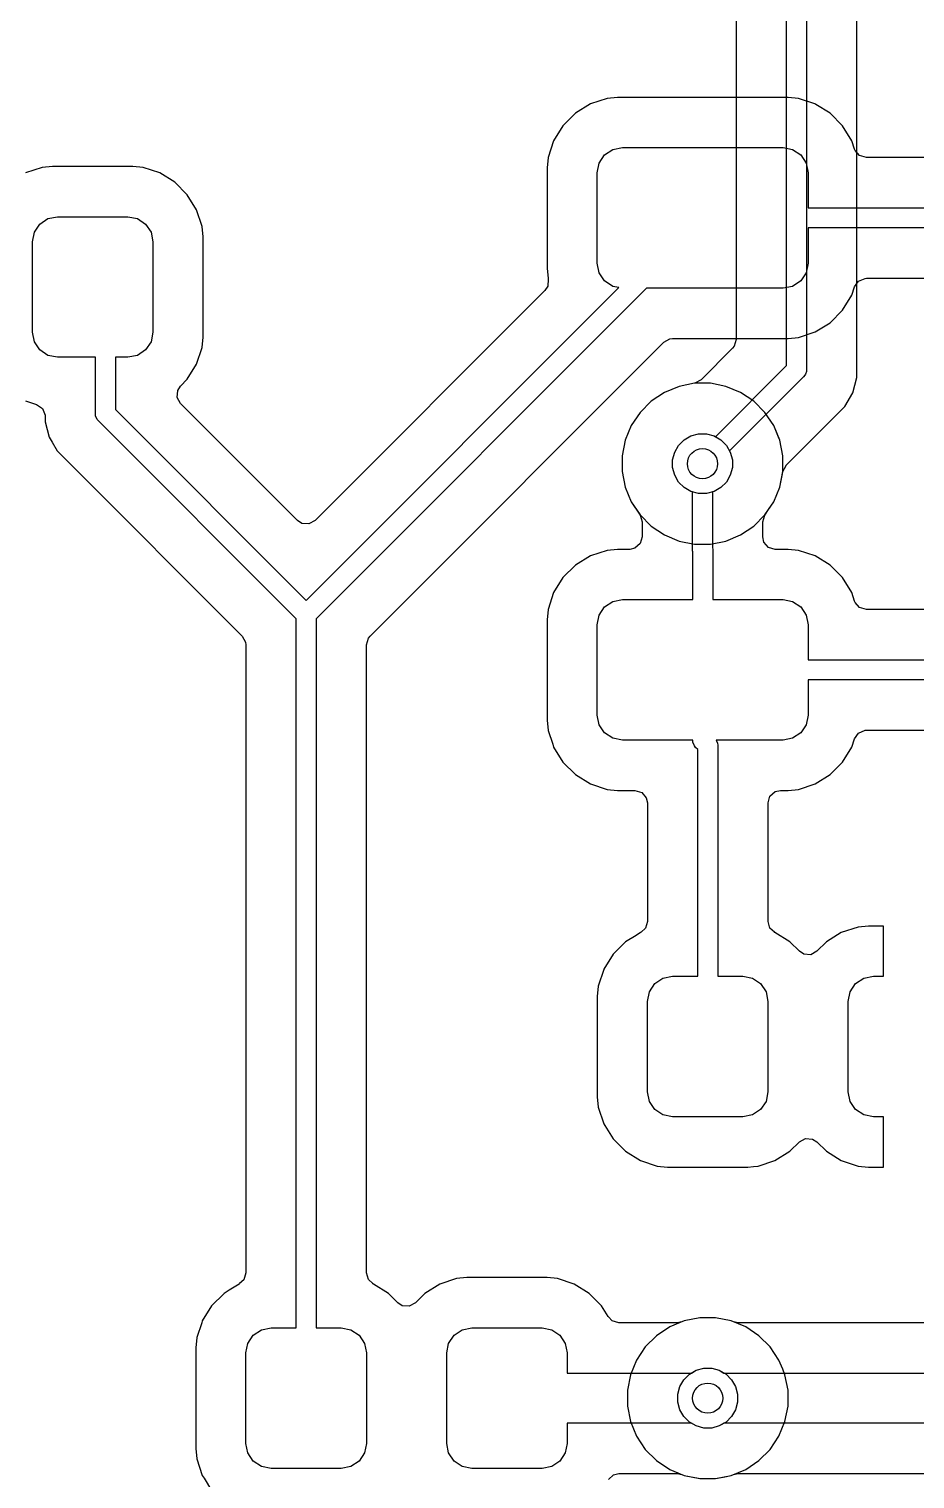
# Model space of a CAD drawing. Header units: inches. Extents: x 6.57 to 9.79, y -8.72 to -3.17.
# Drawn here: x 6.939 to 7.286, y -7.473 to -6.904 of the extents above; entities that cross this region are included whole.
import ezdxf

# ---------------------------------------------------------------- set-up
doc = ezdxf.new("R2010")
doc.units = ezdxf.units.IN
doc.header["$MEASUREMENT"] = 0
doc.layers.add('In1.Cu', color=91, linetype='CONTINUOUS', true_color=0x7fc87f)

msp = doc.modelspace()

# ---------------------------------------------------------------- linework, layer by layer
at = {"layer": 'In1.Cu', "linetype": 'CONTINUOUS'}
for p, q in [((7.23563, -7.03615), (7.23563, -6.75232)), ((7.24351, -6.75232), (7.24351, -7.03778)), ((7.21593, -6.76408), (7.21593, -7.02597)), ((7.26321, -7.0409), (7.26321, -6.76408)), ((7.15869, -6.93367), (7.15281, -6.93729)), ((7.16524, -6.9315), (7.15869, -6.93367)), ((7.15869, -6.93367), (7.15869, -6.93367)), ((7.16929, -6.93108), (7.16524, -6.9315)), ((7.16524, -6.9315), (7.16524, -6.9315)), ((7.23622, -6.93108), (7.16929, -6.93108)), ((7.16929, -6.93108), (7.16929, -6.93108)), ((7.24027, -6.9315), (7.23622, -6.93108)), ((7.24677, -6.93365), (7.24027, -6.9315)), ((7.24027, -6.9315), (7.24027, -6.9315)), ((7.24682, -6.93367), (7.24677, -6.93365)), ((7.24718, -6.93389), (7.24682, -6.93367)), ((7.24682, -6.93367), (7.24682, -6.93367)), ((7.15281, -6.93729), (7.14792, -6.94218)), ((7.2527, -6.93729), (7.24718, -6.93389)), ((7.25759, -6.94218), (7.2527, -6.93729)), ((7.14792, -6.94218), (7.1443, -6.94806)), ((7.26121, -6.94806), (7.25759, -6.94218)), ((7.1443, -6.94806), (7.14213, -6.95461)), ((7.1443, -6.94806), (7.1443, -6.94806)), ((7.16749, -6.95154), (7.17126, -6.95079)), ((7.17126, -6.95079), (7.23425, -6.95079)), ((7.23425, -6.95079), (7.23802, -6.95154)), ((7.26231, -6.95136), (7.26121, -6.94806)), ((7.14213, -6.95461), (7.14171, -6.95866)), ((7.14213, -6.95461), (7.14213, -6.95461)), ((7.14213, -6.95461), (7.14213, -6.95461)), ((7.16217, -6.95686), (7.1643, -6.95367)), ((7.1643, -6.95367), (7.16749, -6.95154)), ((7.23802, -6.95154), (7.24121, -6.95367)), ((7.24121, -6.95367), (7.24335, -6.95686)), ((7.2625, -6.95185), (7.26231, -6.95136)), ((7.2643, -6.95393), (7.2625, -6.95185)), ((7.26694, -6.9547), (7.2643, -6.95393)), ((7.49684, -6.9547), (7.26694, -6.9547)), ((6.94371, -6.95856), (6.93715, -6.96073)), ((6.94776, -6.95815), (6.94371, -6.95856)), ((6.94371, -6.95856), (6.94371, -6.95856)), ((6.97925, -6.95815), (6.94776, -6.95815)), ((6.94776, -6.95815), (6.94776, -6.95815)), ((6.9833, -6.95856), (6.97925, -6.95815)), ((6.98986, -6.96073), (6.9833, -6.95856)), ((6.9833, -6.95856), (6.9833, -6.95856)), ((6.99574, -6.96436), (6.98986, -6.96073)), ((7.14171, -6.95866), (7.14171, -6.99803)), ((7.16142, -6.96063), (7.16217, -6.95686)), ((7.16142, -6.99606), (7.16142, -6.96063)), ((7.24335, -6.95686), (7.24409, -6.96063)), ((7.24409, -6.96063), (7.24409, -6.97441)), ((7.00062, -6.96924), (6.99574, -6.96436)), ((7.00425, -6.97512), (7.00062, -6.96924)), ((6.94277, -6.98073), (6.94596, -6.9786)), ((6.94596, -6.9786), (6.94973, -6.97785)), ((6.94973, -6.97785), (6.97729, -6.97785)), ((6.97729, -6.97785), (6.98105, -6.9786)), ((6.98105, -6.9786), (6.98425, -6.98073)), ((7.00642, -6.98168), (7.00425, -6.97512)), ((7.24409, -6.97441), (7.51969, -6.97441)), ((6.93988, -6.98769), (6.94063, -6.98393)), ((6.94063, -6.98393), (6.94277, -6.98073)), ((6.98425, -6.98073), (6.98638, -6.98393)), ((6.98638, -6.98393), (6.98713, -6.98769)), ((7.00683, -6.98573), (7.00642, -6.98168)), ((7.51969, -6.98228), (7.24409, -6.98228)), ((7.24409, -6.98228), (7.24409, -6.99606)), ((6.93988, -7.02313), (6.93988, -6.98769)), ((6.98713, -6.98769), (6.98713, -7.02313)), ((7.00683, -7.0251), (7.00683, -6.98573)), ((7.16217, -6.99983), (7.16142, -6.99606)), ((7.24409, -6.99606), (7.24335, -6.99983)), ((7.14171, -6.99803), (7.14171, -6.99803)), ((7.14171, -6.99803), (7.14213, -7.00208)), ((7.1643, -7.00302), (7.16217, -6.99983)), ((7.24335, -6.99983), (7.24121, -7.00302)), ((7.26387, -7.00307), (7.26641, -7.00202)), ((7.26641, -7.00202), (7.26694, -7.00199)), ((7.26694, -7.00199), (7.49684, -7.00199)), ((7.04724, -7.12829), (7.1699, -7.00563)), ((7.14086, -7.00681), (7.0507, -7.09697)), ((7.18076, -7.00591), (7.05118, -7.13549)), ((7.14198, -7.00508), (7.14086, -7.00681)), ((7.14218, -7.00234), (7.14198, -7.00508)), ((7.14213, -7.00208), (7.14218, -7.00234)), ((7.16749, -7.00516), (7.1643, -7.00302)), ((7.1699, -7.00563), (7.16749, -7.00516)), ((7.23425, -7.00591), (7.18076, -7.00591)), ((7.23802, -7.00516), (7.23425, -7.00591)), ((7.24121, -7.00302), (7.23802, -7.00516)), ((7.26121, -7.00864), (7.26231, -7.00533)), ((7.26231, -7.00533), (7.26387, -7.00307)), ((7.25759, -7.01451), (7.26121, -7.00864)), ((7.2527, -7.0194), (7.25759, -7.01451)), ((6.94063, -7.02689), (6.93988, -7.02313)), ((6.98713, -7.02313), (6.98638, -7.02689)), ((7.24027, -7.0252), (7.24682, -7.02302)), ((7.24682, -7.02302), (7.2527, -7.0194)), ((6.94277, -7.03009), (6.94063, -7.02689)), ((6.94596, -7.03222), (6.94277, -7.03009)), ((6.98425, -7.03009), (6.98105, -7.03222)), ((6.98638, -7.02689), (6.98425, -7.03009)), ((7.00425, -7.0357), (7.00642, -7.02914)), ((7.00642, -7.02914), (7.00683, -7.0251)), ((7.07871, -7.13583), (7.1875, -7.02704)), ((7.1875, -7.02704), (7.18991, -7.02572)), ((7.18991, -7.02572), (7.19095, -7.02561)), ((7.19095, -7.02561), (7.23622, -7.02561)), ((7.2145, -7.02942), (7.20209, -7.04183)), ((7.21515, -7.02861), (7.2145, -7.02942)), ((7.21593, -7.02597), (7.21515, -7.02861)), ((7.23622, -7.02561), (7.24027, -7.0252)), ((7.23622, -7.02561), (7.23622, -7.02561)), ((6.94973, -7.03297), (6.94596, -7.03222)), ((6.96457, -7.03297), (6.94973, -7.03297)), ((6.96457, -7.05512), (6.96457, -7.03297)), ((6.97729, -7.03297), (6.97244, -7.03297)), ((6.97244, -7.03297), (6.97244, -7.05349)), ((6.98105, -7.03222), (6.97729, -7.03297)), ((7.00062, -7.04158), (7.00425, -7.0357)), ((6.99796, -7.04424), (7.00062, -7.04158)), ((7.20771, -7.06408), (7.23563, -7.03615)), ((7.24235, -7.04057), (7.21328, -7.06964)), ((7.24284, -7.03997), (7.24235, -7.04057)), ((7.24302, -7.03956), (7.24284, -7.03997)), ((7.24343, -7.03855), (7.24302, -7.03956)), ((7.24351, -7.03778), (7.24343, -7.03855)), ((7.2616, -7.04691), (7.26321, -7.0409)), ((6.99664, -7.04873), (6.99684, -7.04598)), ((6.99684, -7.04598), (6.99796, -7.04424)), ((7.18774, -7.04676), (7.18258, -7.05021)), ((7.18774, -7.04676), (7.18258, -7.05021)), ((7.18774, -7.04676), (7.18258, -7.05021)), ((7.18774, -7.04676), (7.18258, -7.05021)), ((7.19347, -7.04438), (7.18774, -7.04676)), ((7.19347, -7.04438), (7.18774, -7.04676)), ((7.19347, -7.04438), (7.18774, -7.04676)), ((7.19347, -7.04438), (7.18774, -7.04676)), ((7.18774, -7.04676), (7.18774, -7.04676)), ((7.18774, -7.04676), (7.18774, -7.04676)), ((7.18774, -7.04676), (7.18774, -7.04676)), ((7.18774, -7.04676), (7.18774, -7.04676)), ((7.19348, -7.04438), (7.19347, -7.04438)), ((7.19348, -7.04438), (7.19347, -7.04438)), ((7.19348, -7.04438), (7.19347, -7.04438)), ((7.19348, -7.04438), (7.19347, -7.04438)), ((7.19959, -7.04316), (7.19348, -7.04438)), ((7.19956, -7.04317), (7.19348, -7.04438)), ((7.19956, -7.04317), (7.19348, -7.04438)), ((7.19956, -7.04317), (7.19348, -7.04438)), ((7.20577, -7.04317), (7.19956, -7.04317)), ((7.19956, -7.04317), (7.19956, -7.04317)), ((7.20577, -7.04317), (7.19956, -7.04317)), ((7.19956, -7.04317), (7.19956, -7.04317)), ((7.20577, -7.04317), (7.19956, -7.04317)), ((7.19956, -7.04317), (7.19956, -7.04317)), ((7.19968, -7.04315), (7.19959, -7.04316)), ((7.20209, -7.04183), (7.19968, -7.04315)), ((7.21186, -7.04438), (7.20577, -7.04317)), ((7.20577, -7.04317), (7.20577, -7.04317)), ((7.21186, -7.04438), (7.20577, -7.04317)), ((7.20577, -7.04317), (7.20577, -7.04317)), ((7.21186, -7.04438), (7.20577, -7.04317)), ((7.20577, -7.04317), (7.20577, -7.04317)), ((7.2176, -7.04676), (7.21186, -7.04438)), ((7.21186, -7.04438), (7.21186, -7.04438)), ((7.2176, -7.04676), (7.21186, -7.04438)), ((7.21186, -7.04438), (7.21186, -7.04438)), ((7.2176, -7.04676), (7.21186, -7.04438)), ((7.21186, -7.04438), (7.21186, -7.04438)), ((7.22276, -7.05021), (7.2176, -7.04676)), ((7.2176, -7.04676), (7.2176, -7.04676)), ((7.22276, -7.05021), (7.2176, -7.04676)), ((7.2176, -7.04676), (7.2176, -7.04676)), ((7.22276, -7.05021), (7.2176, -7.04676)), ((7.2176, -7.04676), (7.2176, -7.04676)), ((7.25849, -7.0523), (7.2616, -7.04691)), ((6.93715, -7.05009), (6.94152, -7.05153)), ((6.94152, -7.05153), (6.94378, -7.0531)), ((6.94378, -7.0531), (6.94483, -7.05564)), ((6.99796, -7.05114), (6.99664, -7.04873)), ((7.04379, -7.09697), (6.99796, -7.05114)), ((7.18258, -7.05021), (7.17819, -7.0546)), ((7.18258, -7.05021), (7.17819, -7.0546)), ((7.18258, -7.05021), (7.17819, -7.0546)), ((7.18258, -7.05021), (7.17819, -7.0546)), ((7.18258, -7.05021), (7.18258, -7.05021)), ((7.18258, -7.05021), (7.18258, -7.05021)), ((7.18258, -7.05021), (7.18258, -7.05021)), ((7.18258, -7.05021), (7.18258, -7.05021)), ((7.22715, -7.0546), (7.22276, -7.05021)), ((7.22276, -7.05021), (7.22276, -7.05021)), ((7.22715, -7.0546), (7.22276, -7.05021)), ((7.22276, -7.05021), (7.22276, -7.05021)), ((7.22715, -7.0546), (7.22276, -7.05021)), ((7.22276, -7.05021), (7.22276, -7.05021)), ((7.25409, -7.0567), (7.25849, -7.0523)), ((6.94483, -7.05564), (6.94486, -7.05617)), ((6.94486, -7.05617), (6.94486, -7.05823)), ((6.94486, -7.05823), (6.94486, -7.05823)), ((6.94486, -7.05823), (6.94647, -7.06424)), ((6.96464, -7.05589), (6.96457, -7.05512)), ((6.96523, -7.05731), (6.96464, -7.05589)), ((6.96572, -7.0579), (6.96523, -7.05731)), ((7.04331, -7.13549), (6.96572, -7.0579)), ((6.97244, -7.05349), (7.04724, -7.12829)), ((7.17819, -7.0546), (7.17474, -7.05976)), ((7.17819, -7.0546), (7.17474, -7.05976)), ((7.17819, -7.0546), (7.17474, -7.05976)), ((7.17819, -7.0546), (7.17474, -7.05976)), ((7.17819, -7.0546), (7.17819, -7.0546)), ((7.17819, -7.0546), (7.17819, -7.0546)), ((7.17819, -7.0546), (7.17819, -7.0546)), ((7.17819, -7.0546), (7.17819, -7.0546)), ((7.2306, -7.05976), (7.22715, -7.0546)), ((7.22715, -7.0546), (7.22715, -7.0546)), ((7.2306, -7.05976), (7.22715, -7.0546)), ((7.22715, -7.0546), (7.22715, -7.0546)), ((7.2306, -7.05976), (7.22715, -7.0546)), ((7.22715, -7.0546), (7.22715, -7.0546)), ((7.23552, -7.07526), (7.25368, -7.0571)), ((7.25368, -7.0571), (7.25409, -7.0567)), ((7.25368, -7.0571), (7.25368, -7.0571)), ((7.25409, -7.0567), (7.25409, -7.0567)), ((6.94647, -7.06424), (6.94761, -7.06622)), ((7.17474, -7.05976), (7.17236, -7.06549)), ((7.17474, -7.05976), (7.17236, -7.06549)), ((7.17474, -7.05976), (7.17236, -7.06549)), ((7.17474, -7.05976), (7.17236, -7.06549)), ((7.17474, -7.05976), (7.17474, -7.05976)), ((7.17474, -7.05976), (7.17474, -7.05976)), ((7.17474, -7.05976), (7.17474, -7.05976)), ((7.17474, -7.05976), (7.17474, -7.05976)), ((7.19548, -7.06532), (7.19815, -7.06377)), ((7.19548, -7.06532), (7.19815, -7.06377)), ((7.19548, -7.06532), (7.19815, -7.06377)), ((7.19548, -7.06532), (7.19815, -7.06377)), ((7.19815, -7.06377), (7.20113, -7.06298)), ((7.19815, -7.06377), (7.20113, -7.06298)), ((7.19815, -7.06377), (7.20113, -7.06298)), ((7.19815, -7.06377), (7.20113, -7.06298)), ((7.20113, -7.06298), (7.20421, -7.06298)), ((7.20113, -7.06298), (7.20421, -7.06298)), ((7.20113, -7.06298), (7.20421, -7.06298)), ((7.20113, -7.06298), (7.20421, -7.06298)), ((7.20421, -7.06298), (7.20719, -7.06377)), ((7.20421, -7.06298), (7.20719, -7.06377)), ((7.20421, -7.06298), (7.20719, -7.06377)), ((7.20421, -7.06298), (7.20719, -7.06377)), ((7.20719, -7.06377), (7.20986, -7.06532)), ((7.20719, -7.06377), (7.20771, -7.06408)), ((7.20719, -7.06377), (7.20986, -7.06532)), ((7.20719, -7.06377), (7.20986, -7.06532)), ((7.23297, -7.06549), (7.2306, -7.05976)), ((7.2306, -7.05976), (7.2306, -7.05976)), ((7.23297, -7.06549), (7.2306, -7.05976)), ((7.2306, -7.05976), (7.2306, -7.05976)), ((7.23245, -7.06424), (7.2306, -7.05976)), ((7.2306, -7.05976), (7.2306, -7.05976)), ((7.23297, -7.06549), (7.23245, -7.06424)), ((6.94761, -7.06622), (6.94761, -7.06622)), ((6.94761, -7.06622), (6.94761, -7.06622)), ((6.94761, -7.06622), (6.94959, -7.06963)), ((6.94959, -7.06963), (6.94959, -7.06963)), ((6.94959, -7.06963), (6.95427, -7.07431)), ((7.17236, -7.06549), (7.17115, -7.07158)), ((7.17236, -7.06549), (7.17115, -7.07158)), ((7.17236, -7.06549), (7.17115, -7.07158)), ((7.17236, -7.06549), (7.17115, -7.07158)), ((7.17236, -7.06549), (7.17236, -7.06549)), ((7.17236, -7.06549), (7.17236, -7.06549)), ((7.17236, -7.06549), (7.17236, -7.06549)), ((7.17236, -7.06549), (7.17236, -7.06549)), ((7.19096, -7.07314), (7.19176, -7.07017)), ((7.19096, -7.07314), (7.19176, -7.07017)), ((7.19096, -7.07314), (7.19176, -7.07017)), ((7.19096, -7.07314), (7.19176, -7.07017)), ((7.19176, -7.07017), (7.1933, -7.0675)), ((7.19176, -7.07017), (7.1933, -7.0675)), ((7.19176, -7.07017), (7.1933, -7.0675)), ((7.19176, -7.07017), (7.1933, -7.0675)), ((7.1933, -7.0675), (7.19548, -7.06532)), ((7.1933, -7.0675), (7.19548, -7.06532)), ((7.1933, -7.0675), (7.19548, -7.06532)), ((7.1933, -7.0675), (7.19548, -7.06532)), ((7.20986, -7.06532), (7.21204, -7.0675)), ((7.20986, -7.06532), (7.21204, -7.0675)), ((7.20986, -7.06532), (7.21204, -7.0675)), ((7.21204, -7.0675), (7.21358, -7.07017)), ((7.21204, -7.0675), (7.21358, -7.07017)), ((7.21204, -7.0675), (7.21358, -7.07017)), ((7.21328, -7.06964), (7.21358, -7.07017)), ((7.21358, -7.07017), (7.21438, -7.07314)), ((7.21358, -7.07017), (7.21438, -7.07314)), ((7.21358, -7.07017), (7.21438, -7.07314)), ((7.21358, -7.07017), (7.21438, -7.07314)), ((7.23418, -7.07158), (7.23297, -7.06549)), ((7.23297, -7.06549), (7.23297, -7.06549)), ((7.23297, -7.06549), (7.23297, -7.06549)), ((7.23418, -7.07158), (7.23297, -7.06549)), ((7.23297, -7.06549), (7.23297, -7.06549)), ((7.23297, -7.06549), (7.23297, -7.06549)), ((7.23418, -7.07158), (7.23297, -7.06549)), ((6.95427, -7.07431), (6.95427, -7.07431)), ((6.95427, -7.07431), (7.02217, -7.14222)), ((7.17115, -7.07158), (7.17115, -7.07779)), ((7.17115, -7.07158), (7.17115, -7.07779)), ((7.17115, -7.07158), (7.17115, -7.07779)), ((7.17115, -7.07158), (7.17115, -7.07779)), ((7.19096, -7.07623), (7.19096, -7.07314)), ((7.19096, -7.07623), (7.19096, -7.07314)), ((7.19096, -7.07623), (7.19096, -7.07314)), ((7.19096, -7.07623), (7.19096, -7.07314)), ((7.21438, -7.07314), (7.21438, -7.07623)), ((7.21438, -7.07314), (7.21438, -7.07623)), ((7.21438, -7.07314), (7.21438, -7.07623)), ((7.21438, -7.07314), (7.21438, -7.07623)), ((7.23418, -7.07779), (7.23418, -7.07158)), ((7.23418, -7.07158), (7.23418, -7.07158)), ((7.23418, -7.07158), (7.23418, -7.07158)), ((7.23418, -7.07779), (7.23418, -7.07158)), ((7.23418, -7.07158), (7.23418, -7.07158)), ((7.23418, -7.07158), (7.23418, -7.07158)), ((7.23418, -7.07779), (7.23418, -7.07158)), ((7.23418, -7.07158), (7.23418, -7.07158)), ((7.23418, -7.07158), (7.23418, -7.07158)), ((7.23419, -7.07776), (7.23546, -7.07532)), ((7.23546, -7.07532), (7.23552, -7.07526)), ((7.17115, -7.07779), (7.17236, -7.08388)), ((7.17115, -7.07779), (7.17236, -7.08388)), ((7.17115, -7.07779), (7.17236, -7.08388)), ((7.17115, -7.07779), (7.17236, -7.08388)), ((7.19176, -7.07921), (7.19096, -7.07623)), ((7.19176, -7.07921), (7.19096, -7.07623)), ((7.19176, -7.07921), (7.19096, -7.07623)), ((7.19176, -7.07921), (7.19096, -7.07623)), ((7.1933, -7.08188), (7.19176, -7.07921)), ((7.1933, -7.08188), (7.19176, -7.07921)), ((7.1933, -7.08188), (7.19176, -7.07921)), ((7.1933, -7.08188), (7.19176, -7.07921)), ((7.21358, -7.07921), (7.21204, -7.08188)), ((7.21358, -7.07921), (7.21204, -7.08188)), ((7.21358, -7.07921), (7.21204, -7.08188)), ((7.21358, -7.07921), (7.21204, -7.08188)), ((7.21438, -7.07623), (7.21358, -7.07921)), ((7.21438, -7.07623), (7.21358, -7.07921)), ((7.21438, -7.07623), (7.21358, -7.07921)), ((7.21438, -7.07623), (7.21358, -7.07921)), ((7.23297, -7.08388), (7.23418, -7.07779)), ((7.23297, -7.08388), (7.23418, -7.07779)), ((7.23297, -7.08388), (7.23418, -7.07779)), ((7.23297, -7.08388), (7.23402, -7.07859)), ((7.23402, -7.07859), (7.23419, -7.07776)), ((7.17236, -7.08388), (7.17236, -7.08388)), ((7.17236, -7.08388), (7.17474, -7.08961)), ((7.17236, -7.08388), (7.17236, -7.08388)), ((7.17236, -7.08388), (7.17474, -7.08961)), ((7.17236, -7.08388), (7.17236, -7.08388)), ((7.17236, -7.08388), (7.17474, -7.08961)), ((7.17236, -7.08388), (7.17236, -7.08388)), ((7.17236, -7.08388), (7.17474, -7.08961)), ((7.19548, -7.08406), (7.1933, -7.08188)), ((7.19548, -7.08406), (7.1933, -7.08188)), ((7.19548, -7.08406), (7.1933, -7.08188)), ((7.19548, -7.08406), (7.1933, -7.08188)), ((7.19815, -7.0856), (7.19548, -7.08406)), ((7.19815, -7.0856), (7.19548, -7.08406)), ((7.19815, -7.0856), (7.19548, -7.08406)), ((7.19815, -7.0856), (7.19548, -7.08406)), ((7.20113, -7.0864), (7.19815, -7.0856)), ((7.20113, -7.0864), (7.19815, -7.0856)), ((7.20113, -7.0864), (7.19815, -7.0856)), ((7.19873, -7.08575), (7.19815, -7.0856)), ((7.19873, -7.10818), (7.19873, -7.08575)), ((7.20421, -7.0864), (7.20113, -7.0864)), ((7.20421, -7.0864), (7.20113, -7.0864)), ((7.20421, -7.0864), (7.20113, -7.0864)), ((7.20719, -7.0856), (7.20421, -7.0864)), ((7.20719, -7.0856), (7.20421, -7.0864)), ((7.20719, -7.0856), (7.20421, -7.0864)), ((7.20719, -7.0856), (7.2066, -7.08575)), ((7.2066, -7.08575), (7.2066, -7.10747)), ((7.20986, -7.08406), (7.20719, -7.0856)), ((7.20986, -7.08406), (7.20719, -7.0856)), ((7.20986, -7.08406), (7.20719, -7.0856)), ((7.20986, -7.08406), (7.20719, -7.0856)), ((7.21204, -7.08188), (7.20986, -7.08406)), ((7.21204, -7.08188), (7.20986, -7.08406)), ((7.21204, -7.08188), (7.20986, -7.08406)), ((7.21204, -7.08188), (7.20986, -7.08406)), ((7.2306, -7.08961), (7.23297, -7.08388)), ((7.2306, -7.08961), (7.23297, -7.08388)), ((7.2306, -7.08961), (7.23297, -7.08388)), ((7.2306, -7.08961), (7.23297, -7.08388)), ((7.17474, -7.08961), (7.17474, -7.08961)), ((7.17474, -7.08961), (7.17819, -7.09478)), ((7.17474, -7.08961), (7.17474, -7.08961)), ((7.17474, -7.08961), (7.17819, -7.09478)), ((7.17474, -7.08961), (7.17474, -7.08961)), ((7.17474, -7.08961), (7.17819, -7.09478)), ((7.17474, -7.08961), (7.17474, -7.08961)), ((7.17474, -7.08961), (7.1782, -7.0948)), ((7.22713, -7.0948), (7.22858, -7.09264)), ((7.22715, -7.09478), (7.2306, -7.08961)), ((7.22715, -7.09478), (7.2306, -7.08961)), ((7.22715, -7.09478), (7.2306, -7.08961)), ((7.22858, -7.09264), (7.2306, -7.08961)), ((7.04554, -7.09809), (7.04379, -7.09697)), ((7.04828, -7.09829), (7.04554, -7.09809)), ((7.0507, -7.09697), (7.04828, -7.09829)), ((7.17819, -7.09478), (7.17819, -7.09478)), ((7.17819, -7.09478), (7.18258, -7.09917)), ((7.17819, -7.09478), (7.17819, -7.09478)), ((7.17819, -7.09478), (7.18258, -7.09917)), ((7.17819, -7.09478), (7.17819, -7.09478)), ((7.17819, -7.09478), (7.18258, -7.09917)), ((7.1782, -7.0948), (7.17903, -7.09742)), ((7.17903, -7.09742), (7.17903, -7.09751)), ((7.17903, -7.09751), (7.17903, -7.10337)), ((7.22276, -7.09917), (7.22715, -7.09478)), ((7.22276, -7.09917), (7.22715, -7.09478)), ((7.22276, -7.09917), (7.22715, -7.09478)), ((7.22631, -7.09751), (7.22708, -7.09487)), ((7.22631, -7.10337), (7.22631, -7.09751)), ((7.22708, -7.09487), (7.22713, -7.0948)), ((7.17903, -7.10337), (7.17825, -7.10601)), ((7.18258, -7.09917), (7.18258, -7.09917)), ((7.18258, -7.09917), (7.18774, -7.10261)), ((7.18258, -7.09917), (7.18258, -7.09917)), ((7.18258, -7.09917), (7.18774, -7.10261)), ((7.18258, -7.09917), (7.18258, -7.09917)), ((7.18258, -7.09917), (7.18774, -7.10261)), ((7.18774, -7.10261), (7.18774, -7.10261)), ((7.18774, -7.10261), (7.19347, -7.10499)), ((7.18774, -7.10261), (7.18774, -7.10261)), ((7.18774, -7.10261), (7.19347, -7.10499)), ((7.18774, -7.10261), (7.18774, -7.10261)), ((7.18774, -7.10261), (7.19347, -7.10499)), ((7.21186, -7.10499), (7.2176, -7.10261)), ((7.21186, -7.10499), (7.2176, -7.10261)), ((7.21186, -7.10499), (7.2176, -7.10261)), ((7.2176, -7.10261), (7.22276, -7.09917)), ((7.2176, -7.10261), (7.22276, -7.09917)), ((7.2176, -7.10261), (7.22276, -7.09917)), ((7.22675, -7.10539), (7.22631, -7.10337)), ((7.16524, -7.10866), (7.15869, -7.11083)), ((7.16929, -7.10825), (7.16524, -7.10866)), ((7.16524, -7.10866), (7.16524, -7.10866)), ((7.17414, -7.10825), (7.16929, -7.10825)), ((7.16929, -7.10825), (7.16929, -7.10825)), ((7.17617, -7.10781), (7.17414, -7.10825)), ((7.17825, -7.10601), (7.17617, -7.10781)), ((7.19347, -7.10499), (7.19347, -7.10499)), ((7.19347, -7.10499), (7.19956, -7.1062)), ((7.19347, -7.10499), (7.19347, -7.10499)), ((7.19347, -7.10499), (7.19956, -7.1062)), ((7.19347, -7.10499), (7.19347, -7.10499)), ((7.19347, -7.10499), (7.19956, -7.1062)), ((7.19881, -7.10895), (7.19873, -7.10818)), ((7.19882, -7.10898), (7.19881, -7.10895)), ((7.19882, -7.12795), (7.19882, -7.10898)), ((7.19956, -7.1062), (7.19956, -7.1062)), ((7.19956, -7.1062), (7.19956, -7.1062)), ((7.19956, -7.1062), (7.20577, -7.1062)), ((7.19956, -7.1062), (7.19956, -7.1062)), ((7.19956, -7.1062), (7.19956, -7.1062)), ((7.19956, -7.1062), (7.20577, -7.1062)), ((7.19956, -7.1062), (7.19956, -7.1062)), ((7.19956, -7.1062), (7.19956, -7.1062)), ((7.19956, -7.1062), (7.20577, -7.1062)), ((7.20577, -7.1062), (7.21186, -7.10499)), ((7.20577, -7.1062), (7.21186, -7.10499)), ((7.20577, -7.1062), (7.21186, -7.10499)), ((7.20577, -7.1062), (7.20577, -7.1062)), ((7.20577, -7.1062), (7.20577, -7.1062)), ((7.20577, -7.1062), (7.20577, -7.1062)), ((7.2066, -7.10747), (7.20662, -7.1075)), ((7.20662, -7.1075), (7.20669, -7.10827)), ((7.20669, -7.10827), (7.20669, -7.12795)), ((7.22855, -7.10747), (7.22675, -7.10539)), ((7.23119, -7.10825), (7.22855, -7.10747)), ((7.23622, -7.10825), (7.23119, -7.10825)), ((7.24027, -7.10866), (7.23622, -7.10825)), ((7.23622, -7.10825), (7.23622, -7.10825)), ((7.24682, -7.11083), (7.24027, -7.10866)), ((7.24027, -7.10866), (7.24027, -7.10866)), ((7.15281, -7.11446), (7.14792, -7.11934)), ((7.15869, -7.11083), (7.15281, -7.11446)), ((7.15869, -7.11083), (7.15869, -7.11083)), ((7.2527, -7.11446), (7.24682, -7.11083)), ((7.25759, -7.11934), (7.2527, -7.11446)), ((7.14792, -7.11934), (7.1443, -7.12522)), ((7.26121, -7.12522), (7.25759, -7.11934)), ((7.1443, -7.12522), (7.14213, -7.13178)), ((7.1443, -7.12522), (7.1443, -7.12522)), ((7.26231, -7.12852), (7.26121, -7.12522)), ((7.14213, -7.13178), (7.14171, -7.13583)), ((7.14213, -7.13178), (7.14213, -7.13178)), ((7.14213, -7.13178), (7.14213, -7.13178)), ((7.16217, -7.13403), (7.1643, -7.13084)), ((7.1643, -7.13084), (7.16749, -7.1287)), ((7.16749, -7.1287), (7.17126, -7.12795)), ((7.17126, -7.12795), (7.19882, -7.12795)), ((7.20669, -7.12795), (7.23425, -7.12795)), ((7.23425, -7.12795), (7.23802, -7.1287)), ((7.23802, -7.1287), (7.24121, -7.13084)), ((7.24121, -7.13084), (7.24335, -7.13403)), ((7.2625, -7.12902), (7.26231, -7.12852)), ((7.2643, -7.1311), (7.2625, -7.12902)), ((7.26694, -7.13187), (7.2643, -7.1311)), ((7.49684, -7.13187), (7.26694, -7.13187)), ((7.04331, -7.41339), (7.04331, -7.13549)), ((7.05118, -7.13549), (7.05118, -7.41339)), ((7.07232, -7.14222), (7.07871, -7.13583)), ((7.14171, -7.13583), (7.14171, -7.1752)), ((7.16142, -7.1378), (7.16217, -7.13403)), ((7.16142, -7.17323), (7.16142, -7.1378)), ((7.24335, -7.13403), (7.24409, -7.1378)), ((7.24409, -7.1378), (7.24409, -7.15157)), ((7.02217, -7.14222), (7.02349, -7.14464)), ((7.07089, -7.14567), (7.07166, -7.14303)), ((7.07166, -7.14303), (7.07232, -7.14222)), ((7.02349, -7.14464), (7.0236, -7.14567)), ((7.0236, -7.14567), (7.0236, -7.39189)), ((7.07089, -7.39189), (7.07089, -7.14567)), ((7.24409, -7.15157), (7.51969, -7.15157)), ((7.51969, -7.15945), (7.24409, -7.15945)), ((7.24409, -7.15945), (7.24409, -7.17323)), ((7.14171, -7.1752), (7.14171, -7.1752)), ((7.14171, -7.1752), (7.14213, -7.17924)), ((7.16217, -7.17699), (7.16142, -7.17323)), ((7.1643, -7.18019), (7.16217, -7.17699)), ((7.24335, -7.17699), (7.24121, -7.18019)), ((7.24409, -7.17323), (7.24335, -7.17699)), ((7.14213, -7.17924), (7.14213, -7.17924)), ((7.14213, -7.17924), (7.14391, -7.18463)), ((7.16749, -7.18232), (7.1643, -7.18019)), ((7.17126, -7.18307), (7.16749, -7.18232)), ((7.19882, -7.18307), (7.17126, -7.18307)), ((7.19889, -7.18384), (7.19882, -7.18307)), ((7.19948, -7.18526), (7.19889, -7.18384)), ((7.23425, -7.18307), (7.20809, -7.18307)), ((7.20809, -7.18307), (7.20859, -7.18427)), ((7.23802, -7.18232), (7.23425, -7.18307)), ((7.24121, -7.18019), (7.23802, -7.18232)), ((7.26121, -7.1858), (7.26231, -7.1825)), ((7.26231, -7.1825), (7.26387, -7.18024)), ((7.26387, -7.18024), (7.26641, -7.17918)), ((7.26641, -7.17918), (7.26694, -7.17915)), ((7.26694, -7.17915), (7.49684, -7.17915)), ((7.14391, -7.18463), (7.1443, -7.1858)), ((7.1443, -7.1858), (7.14792, -7.19168)), ((7.19997, -7.18585), (7.19948, -7.18526)), ((7.20079, -7.18667), (7.19997, -7.18585)), ((7.20079, -7.27559), (7.20079, -7.18667)), ((7.20859, -7.18427), (7.20866, -7.18504)), ((7.20866, -7.18504), (7.20866, -7.27559)), ((7.25759, -7.19168), (7.26121, -7.1858)), ((7.14792, -7.19168), (7.15281, -7.19656)), ((7.2527, -7.19656), (7.25759, -7.19168)), ((7.15281, -7.19656), (7.15869, -7.20019)), ((7.15869, -7.20019), (7.16524, -7.20236)), ((7.24027, -7.20236), (7.24682, -7.20019)), ((7.24682, -7.20019), (7.2527, -7.19656)), ((7.16524, -7.20236), (7.16929, -7.20278)), ((7.16929, -7.20278), (7.1762, -7.20278)), ((7.1762, -7.20278), (7.17884, -7.20355)), ((7.17884, -7.20355), (7.18064, -7.20563)), ((7.18064, -7.20563), (7.18108, -7.20766)), ((7.22837, -7.20766), (7.22914, -7.20502)), ((7.22914, -7.20502), (7.23122, -7.20322)), ((7.23122, -7.20322), (7.23325, -7.20278)), ((7.23325, -7.20278), (7.23622, -7.20278)), ((7.23622, -7.20278), (7.24027, -7.20236)), ((7.23622, -7.20278), (7.23622, -7.20278)), ((7.18108, -7.20766), (7.18108, -7.2541)), ((7.22837, -7.2541), (7.22837, -7.20766)), ((7.18031, -7.25674), (7.17857, -7.25825)), ((7.18108, -7.2541), (7.18031, -7.25674)), ((7.22912, -7.2567), (7.22837, -7.2541)), ((7.23088, -7.25825), (7.22912, -7.2567)), ((7.26367, -7.25632), (7.25712, -7.25849)), ((7.26772, -7.25591), (7.26367, -7.25632)), ((7.27362, -7.25591), (7.26772, -7.25591)), ((7.26772, -7.25591), (7.26772, -7.25591)), ((7.27362, -7.27559), (7.27362, -7.25591)), ((7.17249, -7.2621), (7.16761, -7.26698)), ((7.1766, -7.25956), (7.17249, -7.2621)), ((7.17837, -7.25847), (7.1766, -7.25956)), ((7.17861, -7.25832), (7.17837, -7.25847)), ((7.17837, -7.25847), (7.17837, -7.25847)), ((7.17857, -7.25825), (7.17861, -7.25832)), ((7.23083, -7.25832), (7.23088, -7.25825)), ((7.23108, -7.25847), (7.23083, -7.25832)), ((7.23695, -7.2621), (7.23108, -7.25847)), ((7.23108, -7.25847), (7.23108, -7.25847)), ((7.23695, -7.2621), (7.23695, -7.2621)), ((7.24066, -7.2658), (7.23695, -7.2621)), ((7.25125, -7.26211), (7.24756, -7.2658)), ((7.25712, -7.25849), (7.25125, -7.26211)), ((7.25712, -7.25849), (7.25712, -7.25849)), ((7.16761, -7.26698), (7.16398, -7.27286)), ((7.2424, -7.26692), (7.24066, -7.2658)), ((7.24515, -7.26712), (7.2424, -7.26692)), ((7.24756, -7.2658), (7.24515, -7.26712)), ((7.16398, -7.27287), (7.16181, -7.27942)), ((7.16398, -7.27286), (7.16398, -7.27286)), ((7.16398, -7.27286), (7.16398, -7.27287)), ((7.16181, -7.27942), (7.1614, -7.28346)), ((7.16181, -7.27942), (7.16181, -7.27942)), ((7.16181, -7.27942), (7.16181, -7.27942)), ((7.18185, -7.28167), (7.18399, -7.27847)), ((7.18399, -7.27847), (7.18718, -7.27634)), ((7.18718, -7.27634), (7.19094, -7.27559)), ((7.19094, -7.27559), (7.20079, -7.27559)), ((7.20866, -7.27559), (7.2185, -7.27559)), ((7.2185, -7.27559), (7.22227, -7.27634)), ((7.22227, -7.27634), (7.22546, -7.27847)), ((7.22546, -7.27847), (7.2276, -7.28167)), ((7.26059, -7.28167), (7.26273, -7.27847)), ((7.26273, -7.27847), (7.26592, -7.27634)), ((7.26592, -7.27634), (7.26969, -7.27559)), ((7.26969, -7.27559), (7.27362, -7.27559)), ((7.1614, -7.28346), (7.1614, -7.32283)), ((7.1811, -7.28543), (7.18185, -7.28167)), ((7.1811, -7.32087), (7.1811, -7.28543)), ((7.2276, -7.28167), (7.22835, -7.28543)), ((7.22835, -7.28543), (7.22835, -7.32087)), ((7.25984, -7.28543), (7.26059, -7.28167)), ((7.25984, -7.32087), (7.25984, -7.28543)), ((7.1614, -7.32283), (7.1614, -7.32284)), ((7.1614, -7.32284), (7.16181, -7.32688)), ((7.18185, -7.32463), (7.1811, -7.32087)), ((7.18399, -7.32783), (7.18185, -7.32463)), ((7.2276, -7.32463), (7.22546, -7.32783)), ((7.22835, -7.32087), (7.2276, -7.32463)), ((7.26059, -7.32463), (7.25984, -7.32087)), ((7.26273, -7.32783), (7.26059, -7.32463)), ((7.16181, -7.32688), (7.16181, -7.32688)), ((7.16181, -7.32688), (7.16398, -7.33344)), ((7.18718, -7.32996), (7.18399, -7.32783)), ((7.19094, -7.33071), (7.18718, -7.32996)), ((7.2185, -7.33071), (7.19094, -7.33071)), ((7.22227, -7.32996), (7.2185, -7.33071)), ((7.22546, -7.32783), (7.22227, -7.32996)), ((7.26592, -7.32996), (7.26273, -7.32783)), ((7.26969, -7.33071), (7.26592, -7.32996)), ((7.27362, -7.33071), (7.26969, -7.33071)), ((7.27362, -7.35039), (7.27362, -7.33071)), ((7.16398, -7.33344), (7.16398, -7.33344)), ((7.16398, -7.33344), (7.16438, -7.33407)), ((7.16438, -7.33407), (7.16761, -7.33932)), ((7.16761, -7.33932), (7.17249, -7.3442)), ((7.23695, -7.3442), (7.24066, -7.3405)), ((7.24066, -7.3405), (7.24307, -7.33918)), ((7.24307, -7.33918), (7.24581, -7.33938)), ((7.24581, -7.33938), (7.24756, -7.3405)), ((7.24756, -7.3405), (7.25125, -7.34419)), ((7.17249, -7.3442), (7.17837, -7.34783)), ((7.17837, -7.34783), (7.18493, -7.35)), ((7.22452, -7.35), (7.23108, -7.34783)), ((7.23108, -7.34783), (7.23695, -7.3442)), ((7.25125, -7.34419), (7.25712, -7.34781)), ((7.25712, -7.34781), (7.25712, -7.34781)), ((7.25712, -7.34781), (7.26367, -7.34998)), ((7.18493, -7.35), (7.18898, -7.35041)), ((7.18898, -7.35041), (7.22047, -7.35041)), ((7.22047, -7.35041), (7.22269, -7.35019)), ((7.22047, -7.35041), (7.22047, -7.35041)), ((7.22047, -7.35041), (7.22047, -7.35041)), ((7.22269, -7.35019), (7.22452, -7.35)), ((7.26367, -7.34998), (7.26367, -7.34998)), ((7.26367, -7.34998), (7.26772, -7.35039)), ((7.26772, -7.35039), (7.27362, -7.35039)), ((7.27362, -7.35039), (7.27362, -7.35039)), ((7.0236, -7.39189), (7.02283, -7.39453)), ((7.07164, -7.3945), (7.07089, -7.39189)), ((7.10619, -7.39409), (7.09963, -7.39627)), ((7.11024, -7.39368), (7.10619, -7.39409)), ((7.10619, -7.39409), (7.10619, -7.39409)), ((7.14173, -7.39368), (7.11024, -7.39368)), ((7.11024, -7.39368), (7.11024, -7.39368)), ((7.14578, -7.39409), (7.14173, -7.39368)), ((7.15234, -7.39627), (7.14578, -7.39409)), ((7.14578, -7.39409), (7.14578, -7.39409)), ((7.01702, -7.39865), (7.01501, -7.39989)), ((7.02089, -7.39627), (7.01702, -7.39865)), ((7.02113, -7.39612), (7.02089, -7.39627)), ((7.02089, -7.39627), (7.02089, -7.39627)), ((7.02283, -7.39453), (7.02109, -7.39605)), ((7.02109, -7.39605), (7.02113, -7.39612)), ((7.0734, -7.39605), (7.07164, -7.3945)), ((7.07335, -7.39612), (7.0734, -7.39605)), ((7.0736, -7.39627), (7.07335, -7.39612)), ((7.07947, -7.39989), (7.0736, -7.39627)), ((7.0736, -7.39627), (7.0736, -7.39627)), ((7.09963, -7.39627), (7.09375, -7.39989)), ((7.09963, -7.39627), (7.09963, -7.39627)), ((7.15821, -7.39989), (7.15234, -7.39627)), ((7.01013, -7.40478), (7.0065, -7.41066)), ((7.01501, -7.39989), (7.01013, -7.40478)), ((7.08316, -7.40358), (7.07947, -7.39989)), ((7.07947, -7.39989), (7.07947, -7.39989)), ((7.08491, -7.4047), (7.08316, -7.40358)), ((7.08765, -7.4049), (7.08491, -7.4047)), ((7.09007, -7.40358), (7.08765, -7.4049)), ((7.09375, -7.39989), (7.09007, -7.40358)), ((7.1631, -7.40478), (7.15821, -7.39989)), ((7.16569, -7.40898), (7.1631, -7.40478)), ((7.0065, -7.41066), (7.00625, -7.41142)), ((7.0065, -7.41066), (7.0065, -7.41066)), ((7.16575, -7.40908), (7.16569, -7.40898)), ((7.16727, -7.41062), (7.16575, -7.40908)), ((7.16991, -7.4114), (7.16727, -7.41062)), ((7.19553, -7.41064), (7.1898, -7.41302)), ((7.19553, -7.41064), (7.1898, -7.41302)), ((7.19553, -7.41064), (7.1898, -7.41302)), ((7.1946, -7.41103), (7.19273, -7.4114)), ((7.19553, -7.41064), (7.1946, -7.41103)), ((7.20162, -7.40943), (7.19553, -7.41064)), ((7.20162, -7.40943), (7.19553, -7.41064)), ((7.20162, -7.40943), (7.19553, -7.41064)), ((7.20162, -7.40943), (7.19553, -7.41064)), ((7.19553, -7.41064), (7.19553, -7.41064)), ((7.19553, -7.41064), (7.19553, -7.41064)), ((7.19553, -7.41064), (7.19553, -7.41064)), ((7.19553, -7.41064), (7.19553, -7.41064)), ((7.19553, -7.41064), (7.19553, -7.41064)), ((7.19553, -7.41064), (7.19553, -7.41064)), ((7.20783, -7.40943), (7.20162, -7.40943)), ((7.20162, -7.40943), (7.20162, -7.40943)), ((7.20783, -7.40943), (7.20162, -7.40943)), ((7.20162, -7.40943), (7.20162, -7.40943)), ((7.20783, -7.40943), (7.20162, -7.40943)), ((7.20162, -7.40943), (7.20162, -7.40943)), ((7.20783, -7.40943), (7.20162, -7.40943)), ((7.20162, -7.40943), (7.20162, -7.40943)), ((7.21392, -7.41064), (7.20783, -7.40943)), ((7.20783, -7.40943), (7.20783, -7.40943)), ((7.21392, -7.41064), (7.20783, -7.40943)), ((7.20783, -7.40943), (7.20783, -7.40943)), ((7.21392, -7.41064), (7.20783, -7.40943)), ((7.20783, -7.40943), (7.20783, -7.40943)), ((7.21392, -7.41064), (7.20783, -7.40943)), ((7.20783, -7.40943), (7.20783, -7.40943)), ((7.21485, -7.41103), (7.21392, -7.41064)), ((7.21392, -7.41064), (7.21392, -7.41064)), ((7.21392, -7.41064), (7.21392, -7.41064)), ((7.21965, -7.41302), (7.21392, -7.41064)), ((7.21392, -7.41064), (7.21392, -7.41064)), ((7.21965, -7.41302), (7.21392, -7.41064)), ((7.21392, -7.41064), (7.21392, -7.41064)), ((7.21965, -7.41302), (7.21392, -7.41064)), ((7.21392, -7.41064), (7.21392, -7.41064)), ((7.21672, -7.4114), (7.21485, -7.41103)), ((7.00625, -7.41142), (7.00433, -7.41721)), ((7.02437, -7.41946), (7.0265, -7.41627)), ((7.0265, -7.41627), (7.0297, -7.41414)), ((7.0297, -7.41414), (7.03346, -7.41339)), ((7.03346, -7.41339), (7.04331, -7.41339)), ((7.05118, -7.41339), (7.06102, -7.41339)), ((7.06102, -7.41339), (7.06479, -7.41414)), ((7.06479, -7.41414), (7.06798, -7.41627)), ((7.06798, -7.41627), (7.07012, -7.41946)), ((7.10311, -7.41946), (7.10525, -7.41627)), ((7.10525, -7.41627), (7.10844, -7.41414)), ((7.10844, -7.41414), (7.1122, -7.41339)), ((7.1122, -7.41339), (7.13976, -7.41339)), ((7.13976, -7.41339), (7.14353, -7.41414)), ((7.14353, -7.41414), (7.14672, -7.41627)), ((7.14672, -7.41627), (7.14886, -7.41946)), ((7.19273, -7.4114), (7.16991, -7.4114)), ((7.18463, -7.41647), (7.18024, -7.42085)), ((7.18463, -7.41647), (7.18024, -7.42085)), ((7.18463, -7.41647), (7.18024, -7.42085)), ((7.1898, -7.41302), (7.18463, -7.41646)), ((7.1898, -7.41302), (7.18463, -7.41646)), ((7.1898, -7.41302), (7.18463, -7.41646)), ((7.18463, -7.41646), (7.18463, -7.41647)), ((7.18463, -7.41646), (7.18463, -7.41647)), ((7.18463, -7.41646), (7.18463, -7.41647)), ((7.1898, -7.41302), (7.1898, -7.41302)), ((7.1898, -7.41302), (7.1898, -7.41302)), ((7.1898, -7.41302), (7.1898, -7.41302)), ((7.46605, -7.4114), (7.21672, -7.4114)), ((7.22481, -7.41646), (7.21965, -7.41302)), ((7.21965, -7.41302), (7.21965, -7.41302)), ((7.22481, -7.41646), (7.21965, -7.41302)), ((7.21965, -7.41302), (7.21965, -7.41302)), ((7.22481, -7.41646), (7.21965, -7.41302)), ((7.21965, -7.41302), (7.21965, -7.41302)), ((7.22481, -7.41647), (7.22481, -7.41646)), ((7.22481, -7.41647), (7.22481, -7.41646)), ((7.22481, -7.41647), (7.22481, -7.41646)), ((7.2292, -7.42085), (7.22481, -7.41647)), ((7.2292, -7.42085), (7.22481, -7.41647)), ((7.2292, -7.42085), (7.22481, -7.41647)), ((7.00433, -7.41721), (7.00392, -7.42126)), ((7.00392, -7.42126), (7.00392, -7.46063)), ((7.00433, -7.41721), (7.00433, -7.41721)), ((7.00433, -7.41721), (7.00433, -7.41721)), ((7.02362, -7.42323), (7.02437, -7.41946)), ((7.07012, -7.41946), (7.07087, -7.42323)), ((7.10236, -7.42323), (7.10311, -7.41946)), ((7.14886, -7.41946), (7.14961, -7.42323)), ((7.18024, -7.42085), (7.1768, -7.42602)), ((7.18024, -7.42085), (7.1768, -7.42602)), ((7.18024, -7.42085), (7.1768, -7.42602)), ((7.18024, -7.42085), (7.18024, -7.42085)), ((7.18024, -7.42085), (7.18024, -7.42085)), ((7.18024, -7.42085), (7.18024, -7.42085)), ((7.23265, -7.42602), (7.2292, -7.42085)), ((7.2292, -7.42085), (7.2292, -7.42085)), ((7.23265, -7.42602), (7.2292, -7.42085)), ((7.2292, -7.42085), (7.2292, -7.42085)), ((7.23265, -7.42602), (7.2292, -7.42085)), ((7.2292, -7.42085), (7.2292, -7.42085)), ((7.02362, -7.45866), (7.02362, -7.42323)), ((7.07087, -7.42323), (7.07087, -7.45866)), ((7.10236, -7.45866), (7.10236, -7.42323)), ((7.14961, -7.42323), (7.14961, -7.4311)), ((7.1768, -7.42602), (7.17442, -7.43175)), ((7.1768, -7.42602), (7.17442, -7.43175)), ((7.1768, -7.42602), (7.17442, -7.43175)), ((7.1768, -7.42602), (7.1768, -7.42602)), ((7.1768, -7.42602), (7.1768, -7.42602)), ((7.1768, -7.42602), (7.1768, -7.42602)), ((7.23414, -7.4296), (7.23265, -7.42602)), ((7.23265, -7.42602), (7.23265, -7.42602)), ((7.23414, -7.4296), (7.23265, -7.42602)), ((7.23265, -7.42602), (7.23265, -7.42602)), ((7.23414, -7.4296), (7.23265, -7.42602)), ((7.23265, -7.42602), (7.23265, -7.42602)), ((7.14961, -7.4311), (7.19835, -7.4311)), ((7.17442, -7.43175), (7.17321, -7.43784)), ((7.17442, -7.43175), (7.17321, -7.43784)), ((7.17442, -7.43175), (7.17321, -7.43784)), ((7.17442, -7.43175), (7.17442, -7.43175)), ((7.17442, -7.43175), (7.17442, -7.43175)), ((7.17442, -7.43175), (7.17442, -7.43175)), ((7.19381, -7.43642), (7.19535, -7.43375)), ((7.19381, -7.43642), (7.19535, -7.43375)), ((7.19381, -7.43642), (7.19535, -7.43375)), ((7.19535, -7.43375), (7.19753, -7.43157)), ((7.19535, -7.43375), (7.19753, -7.43157)), ((7.19535, -7.43375), (7.19753, -7.43157)), ((7.19753, -7.43157), (7.2002, -7.43003)), ((7.19753, -7.43157), (7.2002, -7.43003)), ((7.19753, -7.43157), (7.2002, -7.43003)), ((7.19835, -7.4311), (7.2002, -7.43003)), ((7.2002, -7.43003), (7.20318, -7.42923)), ((7.2002, -7.43003), (7.20318, -7.42923)), ((7.2002, -7.43003), (7.20318, -7.42923)), ((7.2002, -7.43003), (7.20318, -7.42923)), ((7.20318, -7.42923), (7.20627, -7.42923)), ((7.20318, -7.42923), (7.20627, -7.42923)), ((7.20318, -7.42923), (7.20627, -7.42923)), ((7.20318, -7.42923), (7.20627, -7.42923)), ((7.20627, -7.42923), (7.20924, -7.43003)), ((7.20627, -7.42923), (7.20924, -7.43003)), ((7.20627, -7.42923), (7.20924, -7.43003)), ((7.20627, -7.42923), (7.20924, -7.43003)), ((7.20924, -7.43003), (7.2111, -7.4311)), ((7.20924, -7.43003), (7.21191, -7.43157)), ((7.20924, -7.43003), (7.21191, -7.43157)), ((7.20924, -7.43003), (7.21191, -7.43157)), ((7.2111, -7.4311), (7.47624, -7.4311)), ((7.21191, -7.43157), (7.21409, -7.43375)), ((7.21191, -7.43157), (7.21409, -7.43375)), ((7.21191, -7.43157), (7.21409, -7.43375)), ((7.21409, -7.43375), (7.21564, -7.43642)), ((7.21409, -7.43375), (7.21564, -7.43642)), ((7.21409, -7.43375), (7.21564, -7.43642)), ((7.23503, -7.43175), (7.23414, -7.4296)), ((7.23503, -7.43175), (7.23414, -7.4296)), ((7.23503, -7.43175), (7.23414, -7.4296)), ((7.23624, -7.43784), (7.23503, -7.43175)), ((7.23503, -7.43175), (7.23503, -7.43175)), ((7.23624, -7.43784), (7.23503, -7.43175)), ((7.23503, -7.43175), (7.23503, -7.43175)), ((7.23624, -7.43784), (7.23503, -7.43175)), ((7.23503, -7.43175), (7.23503, -7.43175)), ((7.17321, -7.43784), (7.17321, -7.44405)), ((7.17321, -7.43784), (7.17321, -7.44405)), ((7.17321, -7.43784), (7.17321, -7.44405)), ((7.19301, -7.4394), (7.19381, -7.43642)), ((7.19301, -7.4394), (7.19381, -7.43642)), ((7.19301, -7.4394), (7.19381, -7.43642)), ((7.19301, -7.44249), (7.19301, -7.4394)), ((7.19301, -7.44249), (7.19301, -7.4394)), ((7.19301, -7.44249), (7.19301, -7.4394)), ((7.21564, -7.43642), (7.21643, -7.4394)), ((7.21564, -7.43642), (7.21643, -7.4394)), ((7.21564, -7.43642), (7.21643, -7.4394)), ((7.21643, -7.4394), (7.21643, -7.44249)), ((7.21643, -7.4394), (7.21643, -7.44249)), ((7.21643, -7.4394), (7.21643, -7.44249)), ((7.23624, -7.44405), (7.23624, -7.43784)), ((7.23624, -7.43784), (7.23624, -7.43784)), ((7.23624, -7.43784), (7.23624, -7.43784)), ((7.23624, -7.44405), (7.23624, -7.43784)), ((7.23624, -7.43784), (7.23624, -7.43784)), ((7.23624, -7.43784), (7.23624, -7.43784)), ((7.23624, -7.44405), (7.23624, -7.43784)), ((7.23624, -7.43784), (7.23624, -7.43784)), ((7.23624, -7.43784), (7.23624, -7.43784)), ((7.17321, -7.44405), (7.17442, -7.45014)), ((7.17321, -7.44405), (7.17442, -7.45014)), ((7.17321, -7.44405), (7.17442, -7.45014)), ((7.19381, -7.44546), (7.19301, -7.44249)), ((7.19381, -7.44546), (7.19301, -7.44249)), ((7.19381, -7.44546), (7.19301, -7.44249)), ((7.21643, -7.44249), (7.21564, -7.44546)), ((7.21643, -7.44249), (7.21564, -7.44546)), ((7.21643, -7.44249), (7.21564, -7.44546)), ((7.23503, -7.45014), (7.23624, -7.44405)), ((7.23503, -7.45014), (7.23624, -7.44405)), ((7.23503, -7.45014), (7.23624, -7.44405)), ((7.19835, -7.45079), (7.14961, -7.45079)), ((7.14961, -7.45079), (7.14961, -7.45866)), ((7.17442, -7.45014), (7.17442, -7.45014)), ((7.17442, -7.45014), (7.1768, -7.45587)), ((7.17442, -7.45014), (7.17442, -7.45014)), ((7.17442, -7.45014), (7.1768, -7.45587)), ((7.17442, -7.45014), (7.17442, -7.45014)), ((7.17442, -7.45014), (7.1768, -7.45587)), ((7.19535, -7.44813), (7.19381, -7.44546)), ((7.19535, -7.44813), (7.19381, -7.44546)), ((7.19535, -7.44813), (7.19381, -7.44546)), ((7.19753, -7.45032), (7.19535, -7.44813)), ((7.19753, -7.45032), (7.19535, -7.44813)), ((7.19753, -7.45032), (7.19535, -7.44813)), ((7.2002, -7.45186), (7.19753, -7.45032)), ((7.2002, -7.45186), (7.19753, -7.45032)), ((7.2002, -7.45186), (7.19753, -7.45032)), ((7.2002, -7.45186), (7.19835, -7.45079)), ((7.21191, -7.45032), (7.20924, -7.45186)), ((7.21191, -7.45032), (7.20924, -7.45186)), ((7.21191, -7.45032), (7.20924, -7.45186)), ((7.2111, -7.45079), (7.20924, -7.45186)), ((7.47624, -7.45079), (7.2111, -7.45079)), ((7.21409, -7.44813), (7.21191, -7.45032)), ((7.21409, -7.44813), (7.21191, -7.45032)), ((7.21409, -7.44813), (7.21191, -7.45032)), ((7.21564, -7.44546), (7.21409, -7.44813)), ((7.21564, -7.44546), (7.21409, -7.44813)), ((7.21564, -7.44546), (7.21409, -7.44813)), ((7.23265, -7.45587), (7.23503, -7.45014)), ((7.23265, -7.45587), (7.23503, -7.45014)), ((7.23265, -7.45587), (7.23503, -7.45014)), ((7.1768, -7.45587), (7.1768, -7.45587)), ((7.1768, -7.45587), (7.18024, -7.46103)), ((7.1768, -7.45587), (7.1768, -7.45587)), ((7.1768, -7.45587), (7.18024, -7.46103)), ((7.1768, -7.45587), (7.1768, -7.45587)), ((7.1768, -7.45587), (7.18024, -7.46103)), ((7.20318, -7.45265), (7.2002, -7.45186)), ((7.20318, -7.45265), (7.2002, -7.45186)), ((7.20318, -7.45265), (7.2002, -7.45186)), ((7.20318, -7.45265), (7.2002, -7.45186)), ((7.20627, -7.45265), (7.20318, -7.45265)), ((7.20627, -7.45265), (7.20318, -7.45265)), ((7.20627, -7.45265), (7.20318, -7.45265)), ((7.20627, -7.45265), (7.20318, -7.45265)), ((7.20924, -7.45186), (7.20627, -7.45265)), ((7.20924, -7.45186), (7.20627, -7.45265)), ((7.20924, -7.45186), (7.20627, -7.45265)), ((7.20924, -7.45186), (7.20627, -7.45265)), ((7.2292, -7.46103), (7.23265, -7.45587)), ((7.2292, -7.46103), (7.23265, -7.45587)), ((7.2292, -7.46103), (7.23265, -7.45587)), ((7.00392, -7.46063), (7.00392, -7.46063)), ((7.00392, -7.46063), (7.00433, -7.46468)), ((7.02437, -7.46243), (7.02362, -7.45866)), ((7.07087, -7.45866), (7.07012, -7.46243)), ((7.10311, -7.46243), (7.10236, -7.45866)), ((7.14961, -7.45866), (7.14886, -7.46243)), ((7.18024, -7.46103), (7.18024, -7.46104)), ((7.18024, -7.46103), (7.18024, -7.46104)), ((7.18024, -7.46103), (7.18024, -7.46104)), ((7.18024, -7.46104), (7.18463, -7.46542)), ((7.18024, -7.46104), (7.18463, -7.46542)), ((7.18024, -7.46104), (7.18463, -7.46542)), ((7.22481, -7.46542), (7.2292, -7.46103)), ((7.22481, -7.46542), (7.2292, -7.46103)), ((7.22481, -7.46542), (7.2292, -7.46103)), ((7.00433, -7.46468), (7.00433, -7.46468)), ((7.00433, -7.46468), (7.0065, -7.47123)), ((7.0265, -7.46562), (7.02437, -7.46243)), ((7.0297, -7.46775), (7.0265, -7.46562)), ((7.03346, -7.4685), (7.0297, -7.46775)), ((7.06479, -7.46775), (7.06102, -7.4685)), ((7.06798, -7.46562), (7.06479, -7.46775)), ((7.07012, -7.46243), (7.06798, -7.46562)), ((7.10525, -7.46562), (7.10311, -7.46243)), ((7.10844, -7.46775), (7.10525, -7.46562)), ((7.1122, -7.4685), (7.10844, -7.46775)), ((7.14353, -7.46775), (7.13976, -7.4685)), ((7.14672, -7.46562), (7.14353, -7.46775)), ((7.14886, -7.46243), (7.14672, -7.46562)), ((7.18463, -7.46542), (7.18463, -7.46542)), ((7.18463, -7.46542), (7.1898, -7.46887)), ((7.18463, -7.46542), (7.18463, -7.46542)), ((7.18463, -7.46542), (7.1898, -7.46887)), ((7.18463, -7.46542), (7.18463, -7.46542)), ((7.18463, -7.46542), (7.1898, -7.46887)), ((7.21965, -7.46887), (7.22481, -7.46542)), ((7.21965, -7.46887), (7.22481, -7.46542)), ((7.21965, -7.46887), (7.22481, -7.46542)), ((7.0065, -7.47123), (7.0065, -7.47123)), ((7.0065, -7.47123), (7.0072, -7.47236)), ((7.0072, -7.47236), (7.01013, -7.47711)), ((7.06102, -7.4685), (7.03346, -7.4685)), ((7.13976, -7.4685), (7.1122, -7.4685)), ((7.16575, -7.47281), (7.1678, -7.47097)), ((7.1678, -7.47097), (7.16991, -7.47049)), ((7.16991, -7.47049), (7.19273, -7.47049)), ((7.1898, -7.46887), (7.1898, -7.46887)), ((7.1898, -7.46887), (7.19297, -7.47019)), ((7.1898, -7.46887), (7.1898, -7.46887)), ((7.1898, -7.46887), (7.19553, -7.47125)), ((7.1898, -7.46887), (7.1898, -7.46887)), ((7.1898, -7.46887), (7.19553, -7.47125)), ((7.19273, -7.47049), (7.1946, -7.47086)), ((7.19297, -7.47019), (7.19553, -7.47125)), ((7.1946, -7.47086), (7.19553, -7.47125)), ((7.19553, -7.47125), (7.20112, -7.47236)), ((7.19553, -7.47125), (7.19553, -7.47125)), ((7.19553, -7.47125), (7.20112, -7.47236)), ((7.19553, -7.47125), (7.19553, -7.47125)), ((7.19553, -7.47125), (7.20112, -7.47236)), ((7.19553, -7.47125), (7.19553, -7.47125)), ((7.19553, -7.47125), (7.19553, -7.47125)), ((7.19553, -7.47125), (7.20162, -7.47246)), ((7.20112, -7.47236), (7.20162, -7.47246)), ((7.20112, -7.47236), (7.20162, -7.47246)), ((7.20112, -7.47236), (7.20162, -7.47246)), ((7.20162, -7.47246), (7.20162, -7.47246)), ((7.20162, -7.47246), (7.20162, -7.47246)), ((7.20162, -7.47246), (7.20783, -7.47246)), ((7.20162, -7.47246), (7.20162, -7.47246)), ((7.20162, -7.47246), (7.20162, -7.47246)), ((7.20162, -7.47246), (7.20783, -7.47246)), ((7.20162, -7.47246), (7.20162, -7.47246)), ((7.20162, -7.47246), (7.20162, -7.47246)), ((7.20162, -7.47246), (7.20783, -7.47246)), ((7.20162, -7.47246), (7.20162, -7.47246)), ((7.20162, -7.47246), (7.20162, -7.47246)), ((7.20162, -7.47246), (7.20783, -7.47246)), ((7.20783, -7.47246), (7.21392, -7.47125)), ((7.20783, -7.47246), (7.21392, -7.47125)), ((7.20783, -7.47246), (7.21392, -7.47125)), ((7.20783, -7.47246), (7.21083, -7.47186)), ((7.20783, -7.47246), (7.20783, -7.47246)), ((7.20783, -7.47246), (7.20783, -7.47246)), ((7.20783, -7.47246), (7.20783, -7.47246)), ((7.20783, -7.47246), (7.20783, -7.47246)), ((7.21083, -7.47186), (7.21392, -7.47125)), ((7.21392, -7.47125), (7.21965, -7.46887)), ((7.21392, -7.47125), (7.21965, -7.46887)), ((7.21392, -7.47125), (7.21965, -7.46887)), ((7.21392, -7.47125), (7.21485, -7.47086)), ((7.21392, -7.47125), (7.21392, -7.47125)), ((7.21392, -7.47125), (7.21392, -7.47125)), ((7.21485, -7.47086), (7.21672, -7.47049)), ((7.21672, -7.47049), (7.46605, -7.47049))]:
    msp.add_line(p, q, dxfattribs=at)
at = {"layer": 'In1.Cu'}
for centre in [(7.20267, -7.07469), (7.20267, -7.07469), (7.20267, -7.07469), (7.20267, -7.07469), (7.20472, -7.44094), (7.20472, -7.44094), (7.20472, -7.44094), (7.20472, -7.44094)]:
    msp.add_circle(centre, 0.00591, dxfattribs=at)

doc.saveas('drawing.dxf')
